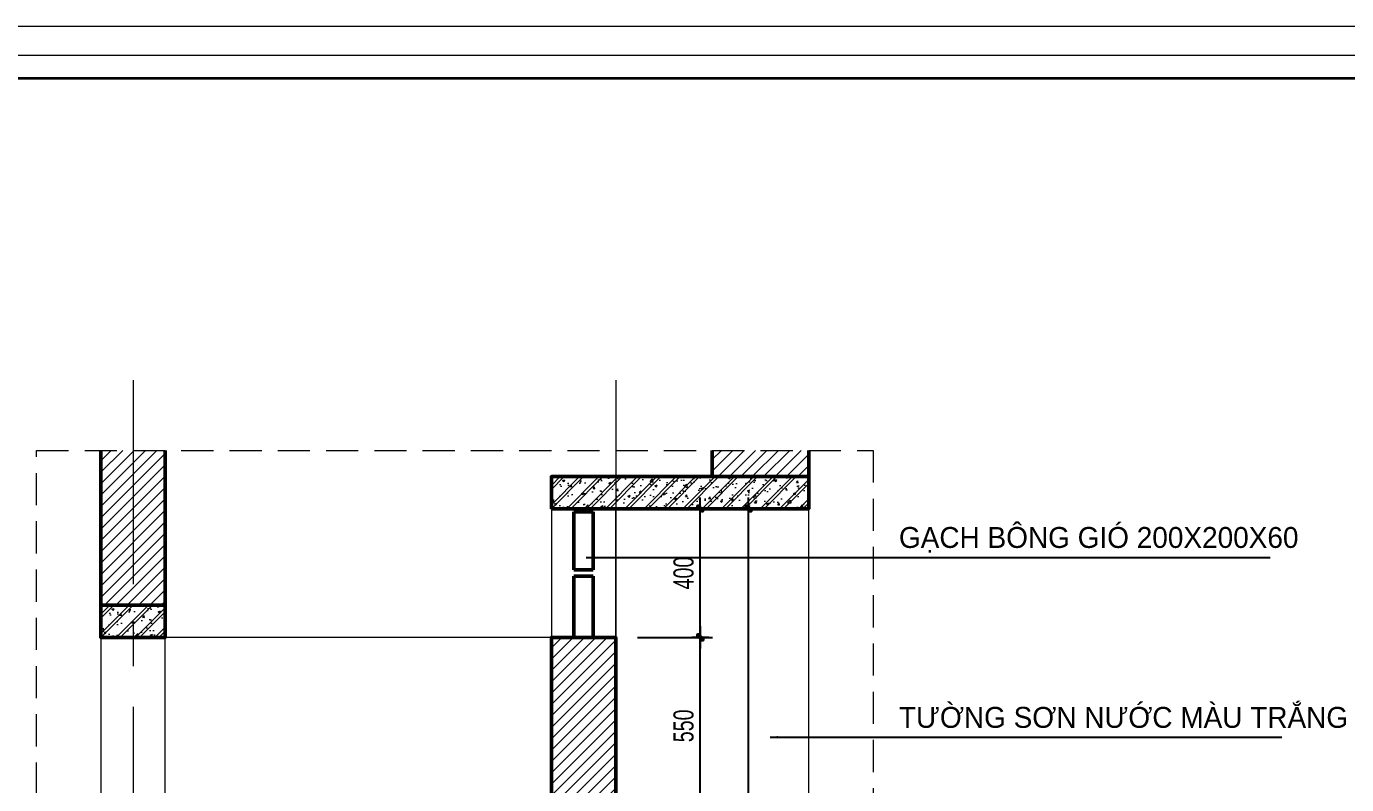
# Model space of a CAD drawing. Header units: inches. Extents: x 88947 to 296847, y 35049 to 161062.
# Drawn here: x 260991 to 265094, y 127202 to 129559 of the extents above; entities that cross this region are included whole.
import ezdxf

# ---------------------------------------------------------------- set-up
doc = ezdxf.new("R2010")
doc.units = ezdxf.units.IN
doc.header["$MEASUREMENT"] = 0
doc.header["$PDMODE"] = 1
for name, pattern in [('ACAD_ISO03W100', [30, 12, -18]), ('CENTER', [50.8, 31.75, -6.35, 6.35, -6.35]), ('DASHED', [0.75, 0.5, -0.25])]:
    doc.linetypes.add(name, pattern=pattern)
for name, color, linetype, lineweight in [('A-Dims', 145, 'Continuous', 25), ('A-Text', 30, 'Continuous', 9), ('A-Wall', 2, 'Continuous', 35), ('DIM', 7, 'Continuous', 25), ('HACTH', 8, 'Continuous', 5), ('KHUNG 2', 144, 'Continuous', 18), ('NETMANH', 192, 'Continuous', 18), ('netthay', 254, 'Continuous', 25), ('THAY', 3, 'Continuous', 18), ('TRUC', 252, 'ACAD_ISO03W100', 13), ('TUONG', 4, 'Continuous', 50)]:
    doc.layers.add(name, color=color, linetype=linetype, lineweight=lineweight)
doc.layers.add('text', color=2, linetype='Continuous')
doc.styles.add('FRANKO', font='VFRANKO.TTF')
doc.styles.add('VNI-HELVE-CONDENSE', font='VNARIAL.TTF', dxfattribs={"width": 0.7})
doc.dimstyles.new('TAS-50', dxfattribs={"dimscale": 25, "dimtxt": 2.5, "dimasz": 0.7, "dimexe": 1.5, "dimexo": 1.5, "dimgap": 0.8, "dimtad": 1, "dimdec": 0, "dimzin": 3, "dimdsep": 46, "dimtxsty": 'VNI-HELVE-CONDENSE', "dimblk": 'TICK', "dimcen": 2.5, "dimclrt": 71, "dimazin": 2, "dimtfac": 0.75, "dimtdec": 0, "dimtix": 1, "dimtmove": 2, "dimatfit": 2, "dimldrblk": 'TICK123', "dimfxl": 1.5, "dimtolj": 1, "dimtzin": 0, "dimarcsym": 0})
doc.dimstyles.new('TL 50', dxfattribs={"dimscale": 50, "dimtxt": 1.25, "dimasz": 0.5, "dimexe": 1, "dimexo": 1, "dimgap": 0.5, "dimtad": 1, "dimdec": 0, "dimzin": 3, "dimdsep": 46, "dimtxsty": 'VNI-HELVE-CONDENSE', "dimblk": 'DOT', "dimcen": 2, "dimclrt": 7, "dimazin": 2, "dimtfac": 0.75, "dimtdec": 0, "dimtix": 1, "dimtmove": 2, "dimatfit": 2, "dimfxl": 1.5, "dimtolj": 1, "dimtzin": 0, "dimarcsym": 0})
pattern_1 = [(45, (262622.39, 125859.466), (-17.67767, 17.67767), [])]
pattern_2 = [(45, (261222.39, 127359.466), (-17.6777, 17.6777), [])]
pattern_3 = [(45, (263122.41, 128459.466), (-17.6777, 17.6777), [])]

# ---------------------------------------------------------------- blocks, each defined once
blk = doc.blocks.new('khung ten')
at = {"layer": 'A-Wall', "ltscale": 0.7}
blk.add_lwpolyline([(267204, -219099), (305804, -219099), (305804, -190799), (267204, -190799)], close=True, dxfattribs=at)
at = {"layer": 'KHUNG 2', "ltscale": 0.7}
blk.add_lwpolyline([(267004, -219299), (306004, -219299), (306004, -190599), (267004, -190599)], close=True, dxfattribs=at)
at = {"layer": 'NETMANH', "ltscale": 0.7}
blk.add_lwpolyline([(265004, -220042), (307004, -220042), (307004, -190342), (265004, -190342)], close=True, dxfattribs=at)
blk = doc.blocks.new('TICK')
at = {"layer": 'A-Dims', "color": 1}
for p, q in [((-2, 0), (2, 0)), ((0, 1.5), (0, -1.5))]:
    blk.add_line(p, q, dxfattribs=at)
at = {"layer": 'A-Dims', "color": 1, "const_width": 0.788}
blk.add_lwpolyline([(-0.33, -0.35), (0.38, 0.38)], dxfattribs=at)
at = {"layer": 'A-Dims', "color": 1, "const_width": 0.394}
for points in [[(0.24, 0.52, -0.414214), (0.52, 0.52, -1)], [(0.52, 0.52, -0.414214), (0.52, 0.24, -1)], [(-0.47, -0.21, 0.414214), (-0.47, -0.49, 1)], [(-0.47, -0.49, 0.414214), (-0.19, -0.49, 1)]]:
    blk.add_lwpolyline(points, format="xyb", dxfattribs=at)
blk = doc.blocks.new('*D2662')
at = {"layer": 'Defpoints', "color": 0}
for p in [(262852.4, 127659.5), (263085.2, 127659.5), (262852.4, 127109.6)]:
    blk.add_point(p, dxfattribs=at)
at = {"layer": 'DIM', "color": 0, "lineweight": -2}
for p, q in [((262889.9, 127659.5), (263122.7, 127659.5)), ((263085.2, 127127.1), (263085.2, 127642)), ((262889.9, 127109.6), (263122.7, 127109.6))]:
    blk.add_line(p, q, dxfattribs=at)
at = {"layer": 'DIM', "color": 0, "lineweight": -2, "xscale": 17.5, "yscale": 17.5, "zscale": 17.5}
for p, rotation in [((263085.2, 127659.5), 90), ((263085.2, 127109.6), 270)]:
    blk.add_blockref('TICK', p, dxfattribs=dict(at, rotation=rotation))
at = {"layer": 'DIM', "color": 71, "insert": (263033.4, 127384.5), "char_height": 62.5, "attachment_point": 5, "rotation": 90, "style": 'VNI-HELVE-CONDENSE'}
blk.add_mtext('\\A1;550', dxfattribs=at)
blk = doc.blocks.new('TICK123')
at = {"layer": 'A-Dims', "color": 1}
blk.add_lwpolyline([(0.05, 0, 0, 0.84, 0), (-2.11, 0, 8.4, 8.4, 0)], format="xyseb", dxfattribs=at)
blk = doc.blocks.new('*D2663')
at = {"layer": 'Defpoints', "color": 0}
for p in [(262852.4, 128059.5), (263085.2, 128059.5), (262852.4, 127659.5)]:
    blk.add_point(p, dxfattribs=at)
at = {"layer": 'DIM', "color": 0, "lineweight": -2}
for p, q in [((262889.9, 128059.5), (263122.7, 128059.5)), ((263085.2, 127677), (263085.2, 128042)), ((262889.9, 127659.5), (263122.7, 127659.5))]:
    blk.add_line(p, q, dxfattribs=at)
at = {"layer": 'DIM', "color": 0, "lineweight": -2, "xscale": 17.5, "yscale": 17.5, "zscale": 17.5}
for p, rotation in [((263085.2, 128059.5), 90), ((263085.2, 127659.5), 270)]:
    blk.add_blockref('TICK', p, dxfattribs=dict(at, rotation=rotation))
at = {"layer": 'DIM', "color": 71, "insert": (263033.4, 127859.5), "char_height": 62.5, "attachment_point": 5, "rotation": 90, "style": 'VNI-HELVE-CONDENSE'}
blk.add_mtext('\\A1;400', dxfattribs=at)
blk = doc.blocks.new('*D2664')
at = {"layer": 'Defpoints', "color": 0}
for p in [(262852.4, 128059.5), (263235.2, 128059.5), (262852.4, 125559.5)]:
    blk.add_point(p, dxfattribs=at)
at = {"layer": 'DIM', "color": 0, "lineweight": -2}
for p, q in [((262889.9, 128059.5), (263272.7, 128059.5)), ((263235.2, 125577), (263235.2, 128042)), ((262889.9, 125559.5), (263272.7, 125559.5))]:
    blk.add_line(p, q, dxfattribs=at)
at = {"layer": 'DIM', "color": 0, "lineweight": -2, "xscale": 17.5, "yscale": 17.5, "zscale": 17.5}
for p, rotation in [((263235.2, 128059.5), 90), ((263235.2, 125559.5), 270)]:
    blk.add_blockref('TICK', p, dxfattribs=dict(at, rotation=rotation))
at = {"layer": 'DIM', "color": 71, "insert": (263183.4, 126809.5), "char_height": 62.5, "attachment_point": 5, "rotation": 90, "style": 'VNI-HELVE-CONDENSE'}
blk.add_mtext('\\A1;2500', dxfattribs=at)
blk = doc.blocks.new('_Dot')
at = {"layer": 'netthay', "color": 0, "lineweight": -2}
blk.add_line((-0.5, 0), (-1, 0), dxfattribs=at)
at = {"layer": 'netthay', "color": 0, "const_width": 0.5}
blk.add_lwpolyline([(-0.25, 0, 1), (0.25, 0, 1)], format="xyb", close=True, dxfattribs=at)

msp = doc.modelspace()

# ---------------------------------------------------------------- hatches: boundary and pattern name
at = {"layer": 'HACTH'}
h = msp.add_hatch(dxfattribs=at)
h.set_pattern_fill('ANSI31', color=256, scale=200, style=0)
h.set_pattern_definition(pattern_2)
h.paths.add_polyline_path([(261422.4, 128240.6), (261222.4, 128240.6), (261222.4, 127759.5), (261422.4, 127759.5), (261422.4, 127659.5), (261422.4, 127659.5)])
h = msp.add_hatch(dxfattribs=at)
h.set_pattern_fill('ANSI31', color=256, scale=200, style=0)
h.set_pattern_definition(pattern_2)
h.paths.add_polyline_path([(261422.4, 128240.6), (261222.4, 128240.6), (261222.4, 127759.5), (261422.4, 127759.5), (261422.4, 127659.5), (261422.4, 127659.5)])
h = msp.add_hatch(dxfattribs=at)
h.set_pattern_fill('ANSI31', color=256, scale=200, style=0)
h.set_pattern_definition(pattern_3)
h.paths.add_polyline_path([(263422.4, 128240.6), (263122.4, 128240.6), (263122.4, 128159.5), (263422.4, 128159.5), (263422.4, 128059.5), (263422.4, 128059.5)])
h = msp.add_hatch(dxfattribs=at)
h.set_pattern_fill('ANSI31', color=256, scale=200, style=0)
h.set_pattern_definition(pattern_3)
h.paths.add_polyline_path([(263422.4, 128240.6), (263122.4, 128240.6), (263122.4, 128159.5), (263422.4, 128159.5), (263422.4, 128059.5), (263422.4, 128059.5)])
h = msp.add_hatch(dxfattribs=at)
h.set_pattern_fill('CHAU-01', color=256, scale=10, style=0, pattern_type=2)
h.set_pattern_definition([(50, (262622.39, 128059.454), (71.726, -6.275), [7.5, -82.5]), (355, (262622.39, 128059.454), (-13.875, 75.219), [6, -66]), (100.451, (262628.37, 128058.93), (57.851, 68.944), [6.374, -70.114]), (46.184, (262622.39, 128079.45), (106.724, -16.552), [11.25, -123.75]), (96.636, (262631.28, 128078.07), (93.466, 97.412), [9.561, -105.171]), (351.184, (262622.39, 128079.45), (93.466, 97.412), [9, -99]), (21, (262632.39, 128074.454), (59.6907, -40.262), [7.5, -82.5]), (326, (262632.39, 128074.454), (24.3315, 72.515), [6, -66]), (71.451, (262637.364, 128071.1), (84.022, 32.253), [6.374, -70.114]), (37.5, (262622.39, 128059.454), (1.216, 33.2894), [0, -65.2, 0, -67, 0, -66.25]), (7.5, (262622.39, 128059.454), (26.307, 39.4412), [0, -38.2, 0, -63.7, 0, -25.25]), (327.5, (262600.09, 128059.454), (53.38224, -2.2555), [0, -25, 0, -78, 0, -103.5]), (317.5, (262590.09, 128059.454), (58.3186, 10.0105), [0, -32.5, 0, -51.8, 0, -73.5]), (45, (262622.39, 128059.454), (-30.052, 30.052), []), (45, (262622.39, 128071.704), (-30.052, 30.052), [])])
h.paths.add_polyline_path([(262622.4, 128059.5), (263422.4, 128059.5), (263422.4, 128159.5), (262622.4, 128159.5)])
h = msp.add_hatch(dxfattribs=at)
h.set_pattern_fill('CHAU-01', color=256, scale=10, style=0, pattern_type=2)
h.set_pattern_definition([(50, (261222.39, 127659.466), (71.726, -6.275), [7.5, -82.5]), (355, (261222.39, 127659.466), (-13.875, 75.22), [6, -66]), (100.45, (261228.37, 127658.94), (57.85, 68.944), [6.374, -70.114]), (46.184, (261222.39, 127679.47), (106.724, -16.552), [11.25, -123.75]), (96.636, (261231.28, 127678.09), (93.466, 97.41), [9.56, -105.17]), (351.184, (261222.39, 127679.47), (93.466, 97.41), [9, -99]), (21, (261232.39, 127674.466), (59.69, -40.262), [7.5, -82.5]), (326, (261232.39, 127674.466), (24.332, 72.515), [6, -66]), (71.45, (261237.364, 127671.11), (84.022, 32.253), [6.374, -70.114]), (37.5, (261222.39, 127659.466), (1.216, 33.2894), [0, -65.2, 0, -67, 0, -66.25]), (7.5, (261222.39, 127659.466), (26.307, 39.441), [0, -38.2, 0, -63.7, 0, -25.25]), (327.5, (261200.09, 127659.466), (53.3822, -2.2555), [0, -25, 0, -78, 0, -103.5]), (317.5, (261190.09, 127659.466), (58.319, 10.0105), [0, -32.5, 0, -51.8, 0, -73.5]), (45, (261222.39, 127659.466), (-30.052, 30.052), []), (45, (261222.39, 127671.716), (-30.052, 30.052), [])])
h.paths.add_polyline_path([(261222.4, 127659.5), (261422.4, 127659.5), (261422.4, 127759.5), (261222.4, 127759.5)])
h = msp.add_hatch(dxfattribs=at)
h.set_pattern_fill('ANSI31', color=256, scale=200, style=0)
h.set_pattern_definition(pattern_1)
h.paths.add_polyline_path([(262622.4, 125859.5), (262822.4, 125859.5), (262822.4, 127659.5), (262622.4, 127659.5)])
h = msp.add_hatch(dxfattribs=at)
h.set_pattern_fill('ANSI31', color=256, scale=200, style=0)
h.set_pattern_definition(pattern_1)
h.paths.add_polyline_path([(262622.4, 125859.5), (262822.4, 125859.5), (262822.4, 127659.5), (262622.4, 127659.5)])

# ---------------------------------------------------------------- linework, layer by layer
at = {"layer": 'KHUNG 2', "linetype": 'DASHED', "ltscale": 200}
msp.add_lwpolyline([(263622.4, 125070.3), (261022.4, 125070.3), (261022.4, 128240.6), (263622.4, 128240.6)], close=True, dxfattribs=at)
at = {"layer": 'THAY'}
for points in [[(262622.4, 128059.5), (262622.4, 127659.5)], [(262822.4, 125070.3), (262822.4, 128059.5)], [(262822.4, 128059.5), (262822.4, 127659.5)], [(263422.4, 125070.3), (263422.4, 128059.5)], [(262622.4, 127659.5), (261422.4, 127659.5)]]:
    msp.add_lwpolyline(points, dxfattribs=at)
msp.add_lwpolyline([(261222.4, 125859.5), (261422.4, 125859.5), (261422.4, 127659.5), (261222.4, 127659.5)], close=True, dxfattribs=at)
at = {"layer": 'TRUC', "linetype": 'CENTER', "ltscale": 20}
for points in [[(261322.4, 128459.5), (261322.4, 125111.6)], [(262822.4, 128459.5), (262822.4, 125111.6)]]:
    msp.add_lwpolyline(points, dxfattribs=at)
at = {"layer": 'TUONG'}
for points in [[(261222.4, 128240.6), (261222.4, 127659.5), (261422.4, 127659.5), (261422.4, 128240.6)], [(263422.4, 128240.6), (263422.4, 128159.5), (263122.4, 128159.5), (263122.4, 128240.6)], [(262692.4, 128049.5), (262692.4, 127869.5)], [(262692.4, 128049.5), (262752.4, 128049.5)], [(262752.4, 128049.5), (262752.4, 127869.5)], [(262692.4, 127869.5), (262752.4, 127869.5)], [(262692.4, 127849.5), (262692.4, 127659.5)], [(262692.4, 127849.5), (262752.4, 127849.5)], [(262752.4, 127849.5), (262752.4, 127659.5)]]:
    msp.add_lwpolyline(points, dxfattribs=at)
for points in [[(262622.4, 128059.5), (263422.4, 128059.5), (263422.4, 128159.5), (262622.4, 128159.5)], [(261222.4, 127659.5), (261422.4, 127659.5), (261422.4, 127759.5), (261222.4, 127759.5)], [(262622.4, 125859.5), (262822.4, 125859.5), (262822.4, 127659.5), (262622.4, 127659.5)]]:
    msp.add_lwpolyline(points, close=True, dxfattribs=at)

# ---------------------------------------------------------------- block references
at = {"layer": 'A-Text', "xscale": 0.3535714285681024, "yscale": 0.3535714286845177, "zscale": 0.3535714286832132}
msp.add_blockref('khung ten', (158599.4, 196858.4), dxfattribs=at)

# ---------------------------------------------------------------- texts
at = {"layer": 'text', "style": 'FRANKO'}
for s, p in [('GAÏCH BOÂNG GIOÙ 200X200X60', (263702.5, 127937.6)), ('TÖÔØNG SÔN NÖÔÙC MAØU TRAÉNG', (263702.5, 127378.3))]:
    msp.add_text(s, height=65, dxfattribs=at).set_placement(p)

# ---------------------------------------------------------------- dimensions: what is measured, and where the dimension line sits
at = {"layer": 'DIM'}
for base, p1, p2, picture, middle in [((263085.2, 128059.5), (262852.4, 127659.5), (262852.4, 128059.5), '*D2663', (263033.4, 127859.5)), ((263235.2, 128059.5), (262852.4, 125559.5), (262852.4, 128059.5), '*D2664', (263183.4, 126809.5)), ((263085.2, 127659.5), (262852.4, 127109.6), (262852.4, 127659.5), '*D2662', (263033.4, 127384.5))]:
    dim = msp.add_linear_dim(base=base, p1=p1, p2=p2, angle=90, dimstyle='TAS-50', dxfattribs=at)
    dim.commit()
    dim.dimension.update_dxf_attribs({"geometry": picture, "text_midpoint": middle})

# ---------------------------------------------------------------- leaders
at = {"layer": 'HACTH'}
for points in [[(262730.8, 127908.2), (263932.7, 127908.2), (264855.8, 127908.2)], [(263302, 127349), (263932.7, 127349), (264892, 127349)]]:
    msp.add_leader(points, dimstyle='TL 50', override={"dimgap": 0.5, "dimtad": 0}, dxfattribs=at)

doc.saveas('drawing.dxf')
